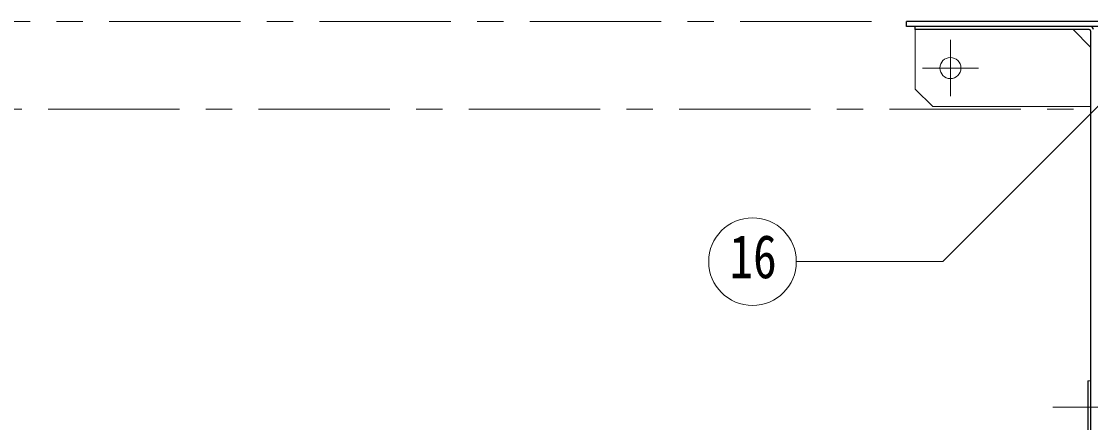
# Model space of a CAD drawing. Units: millimetres at full size, sheet at 1:15; details may follow other scales. Extents: x -3171 to 2904, y -2098 to 2117.
# Drawn here: x -2465 to -1855, y -589 to -360 of the extents above; entities that cross this region are included whole.
import ezdxf
from ezdxf.enums import TextEntityAlignment as Align

# ---------------------------------------------------------------- set-up
doc = ezdxf.new("R2010")
doc.units = ezdxf.units.MM
doc.header["$LTSCALE"] = 15
doc.linetypes.add('CHAIN1', pattern=[8, 5, -1, 1, -1])
doc.layers.add('0-0_ﾚｲﾔ1', color=4, linetype='Continuous', lineweight=9)
doc.styles.add('ＭＳ ゴシック', font='')
doc.styles.get('ＭＳ ゴシック').set_extended_font_data('MS Gothic')

msp = doc.modelspace()

# ---------------------------------------------------------------- linework, layer by layer
at = {"layer": '0-0_ﾚｲﾔ1', "linetype": 'CHAIN1'}
for p, q in [((-1980.38, -360.45), (-2920.38, -360.45)), ((-1935.38, -403.05), (-1935.38, -371.05)), ((-1919.38, -387.05), (-1951.38, -387.05)), ((-1535.13, -410.45), (-2790.38, -410.45)), ((-1833.78, -580.45), (-1876.98, -580.45))]:
    msp.add_line(p, q, dxfattribs=at)
at = {"layer": '0-0_ﾚｲﾔ1', "color": 5, "lineweight": 25}
for p, q in [((-1960.38, -363.45), (-1960.38, -360.45)), ((-1803.38, -360.45), (-1960.38, -360.45)), ((-1804.88, -363.45), (-1960.38, -363.45)), ((-1955.38, -365.05), (-1955.38, -363.45)), ((-1856.18, -365.05), (-1955.38, -365.05)), ((-1855.38, -365.85), (-1855.38, -636.45)), ((-1856.98, -565.45), (-1856.98, -595.45))]:
    msp.add_line(p, q, dxfattribs=at)
at = {"layer": '0-0_ﾚｲﾔ1', "color": 7, "lineweight": 18}
for p, q in [((-1955.38, -365.05), (-1955.38, -399.05)), ((-1865.38, -365.05), (-1855.38, -375.05)), ((-1811.18, -368.83), (-1939.76, -497.41)), ((-1955.38, -399.05), (-1945.38, -409.05)), ((-1945.38, -409.05), (-1855.38, -409.05)), ((-1939.76, -497.41), (-2023.27, -497.41)), ((-1855.38, -565.45), (-1856.98, -565.45))]:
    msp.add_line(p, q, dxfattribs=at)
for centre, radius in [((-1935.38, -387.05), 6), ((-2048.27, -497.41), 25)]:
    msp.add_circle(centre, radius, dxfattribs=at)
at = {"layer": '0-0_ﾚｲﾔ1', "color": 5, "lineweight": 25}
for centre, radius in [((-1856.18, -365.85), 0.8), ((-1855.38, -365.05), 1.6)]:
    msp.add_arc(centre, radius, 0, 90, dxfattribs=at)

# ---------------------------------------------------------------- texts
at = {"layer": '0-0_ﾚｲﾔ1', "color": 7, "style": 'ＭＳ ゴシック', "width": 0.8}
msp.add_text('16', height=24.74, dxfattribs=at).set_placement((-2061.4, -514.28), align=Align.BOTTOM_LEFT)

doc.saveas('drawing.dxf')
